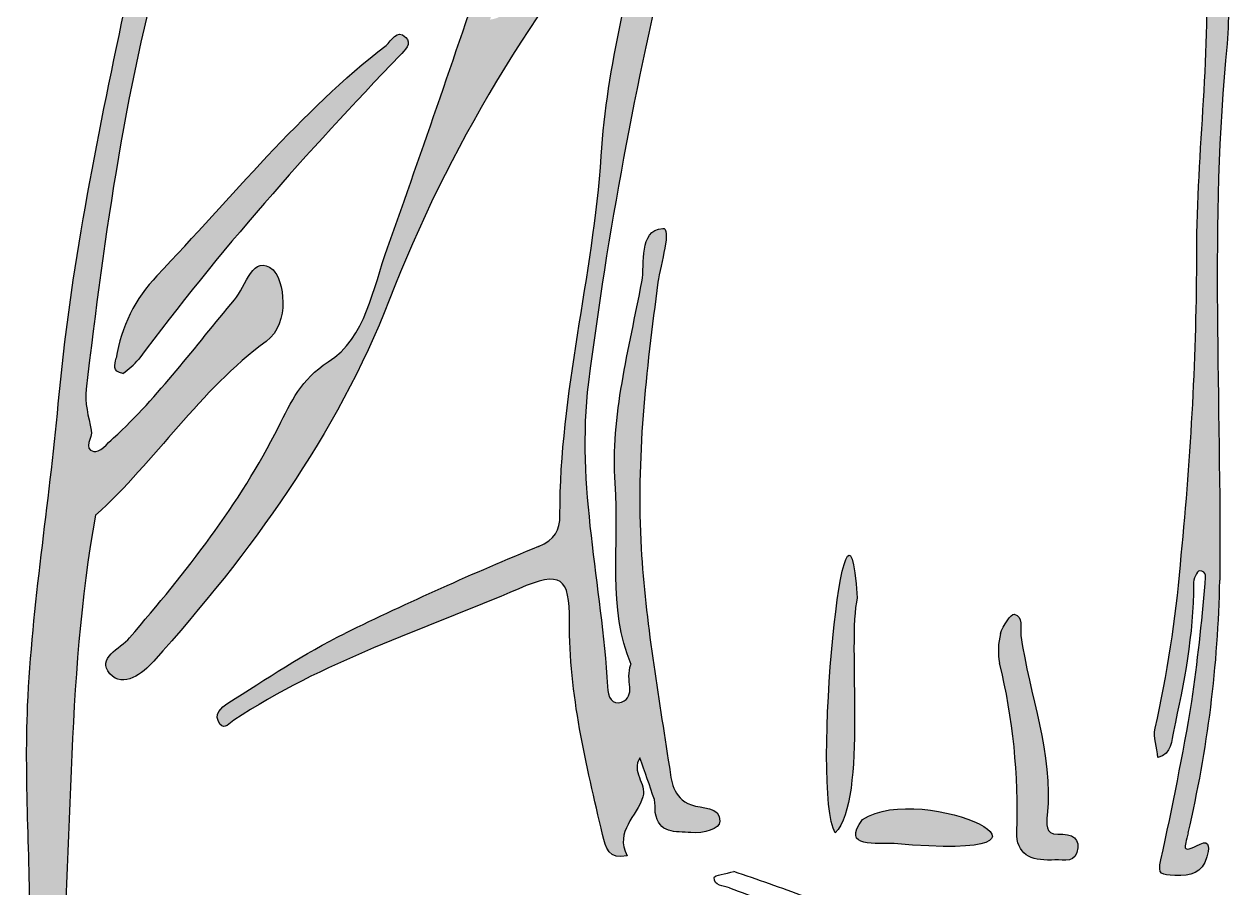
# Model space of a CAD drawing. Extents: x 0 to 482, y -61 to 277.
# Drawn here: x 355.99 to 372.68, y 251.47 to 263.44 of the extents above; entities that cross this region are included whole.
import ezdxf

# ---------------------------------------------------------------- set-up
doc = ezdxf.new("R2010")
doc.units = 0
doc.layers.add('weight - ina 2', color=7, linetype='CONTINUOUS', lineweight=25, true_color=0x000000)

msp = doc.modelspace()

# ---------------------------------------------------------------- hatches: boundary and pattern name
at = {"layer": 'weight - ina 2', "true_color": 0x0000ff}
h = msp.add_hatch(color=5, dxfattribs=at)
edge = h.paths.add_edge_path()
edge.add_spline(control_points=[(363.53789183999993, 255.15989398982333), (363.5426602666666, 255.77263681648998), (363.4210653866666, 255.86562113649), (362.8357410133333, 255.61289452315663)], knot_values=[0, 0, 0, 0, 1, 1, 1, 1], degree=3, periodic=0)
edge.add_spline(control_points=[(362.8357410133333, 255.61289452315663), (361.5041578666666, 255.03949121648992), (360.1129693866666, 254.60437228315664), (358.8922521599999, 253.79135553649)], knot_values=[0, 0, 0, 0, 1, 1, 1, 1], degree=3, periodic=0)
edge.add_spline(control_points=[(358.8922521599999, 253.79135553649), (358.8326468266666, 253.75201601648996), (358.7623125333332, 253.65545537648995), (358.69913088, 253.73771073648996)], knot_values=[0, 0, 0, 0, 1, 1, 1, 1], degree=3, periodic=0)
edge.add_spline(control_points=[(358.69913088, 253.73771073648996), (358.6001860266666, 253.86765036315663), (358.71939669333324, 253.9725557498233), (358.8088046933333, 254.02858476315666)], knot_values=[0, 0, 0, 0, 1, 1, 1, 1], degree=3, periodic=0)
edge.add_spline(control_points=[(358.8088046933333, 254.02858476315666), (359.3416763733333, 254.36118252315663), (359.8650111999999, 254.71643030982332), (360.42649343999994, 254.99419116315661)], knot_values=[0, 0, 0, 0, 1, 1, 1, 1], degree=3, periodic=0)
edge.add_arc((381.1728909946853, 212.38451221355157), 47.39195872387498, 112.40742514907959, 115.96117343911979, ccw=False)
edge.add_spline(control_points=[(363.1075413333332, 256.19821889649), (363.3376179199999, 256.29477953648995), (363.40556799999996, 256.4175665231566), (363.40556799999996, 256.6369141498233)], knot_values=[0, 0, 0, 0, 1, 1, 1, 1], degree=3, periodic=0)
edge.add_spline(control_points=[(363.40556799999996, 256.6369141498233), (363.40199168, 258.31540033649), (363.86810538666657, 259.9414338298233), (363.97658709333325, 261.6044226298233)], knot_values=[0, 0, 0, 0, 1, 1, 1, 1], degree=3, periodic=0)
edge.add_spline(control_points=[(363.97658709333325, 261.6044226298233), (364.0588424533333, 262.87043990982335), (364.38428757333327, 264.07446764315665), (364.6811221333333, 265.2916085498233)], knot_values=[0, 0, 0, 0, 1, 1, 1, 1], degree=3, periodic=0)
edge.add_spline(control_points=[(364.6811221333333, 265.2916085498233), (364.70377215999997, 265.38340076315666), (364.7550327466666, 265.47996140315666), (364.64535893333334, 265.5407588431566)], knot_values=[0, 0, 0, 0, 1, 1, 1, 1], degree=3, periodic=0)
edge.add_arc((365.3590401016841, 264.7998890162731), 1.0287025373960568, 133.9291444585784, 145.44265522042517)
edge.add_arc((379.4300576154794, 252.49063480807536), 19.717417216355322, 139.1654458020754, 158.8339975030708)
edge.add_spline(control_points=[(361.04281258666657, 259.61002817648995), (360.31562751999996, 257.74318913648995), (359.1235208533332, 256.11000300315663), (357.7824008533333, 254.60914070982335)], knot_values=[0, 0, 0, 0, 1, 1, 1, 1], degree=3, periodic=0)
edge.add_spline(control_points=[(357.7824008533333, 254.60914070982335), (357.63219541333325, 254.4410536698233), (357.35920298666656, 254.22766657648995), (357.1744264533333, 254.43390102982332)], knot_values=[0, 0, 0, 0, 1, 1, 1, 1], degree=3, periodic=0)
edge.add_spline(control_points=[(357.1744264533333, 254.43390102982332), (356.9813051733333, 254.65086444315662), (357.3198634666667, 254.78318828315662), (357.44741887999993, 254.93220161648995)], knot_values=[0, 0, 0, 0, 1, 1, 1, 1], degree=3, periodic=0)
edge.add_spline(control_points=[(357.44741887999993, 254.93220161648995), (358.22586453333327, 255.8417790031566), (358.9697390933333, 256.7787748431566), (359.5085713066666, 257.8528629498233)], knot_values=[0, 0, 0, 0, 1, 1, 1, 1], degree=3, periodic=0)
edge.add_spline(control_points=[(359.5085713066666, 257.8528629498233), (359.68619519999993, 258.2069186298233), (359.82209535999993, 258.51209793649), (360.19641685333335, 258.7540955898233)], knot_values=[0, 0, 0, 0, 1, 1, 1, 1], degree=3, periodic=0)
edge.add_spline(control_points=[(360.19641685333335, 258.7540955898233), (360.72452010666666, 259.09503809649), (360.81392810666665, 259.7733467898233), (361.0177783466666, 260.3348290298233)], knot_values=[0, 0, 0, 0, 1, 1, 1, 1], degree=3, periodic=0)
edge.add_arc((142.12892647317324, 338.1546798628708), 232.3106942397915, 340.42856974797974, 341.5161787469222)
edge.add_spline(control_points=[(362.45545898666666, 264.5036260431566), (362.5007590399999, 264.6359498831566), (362.59135914666666, 264.84576065649), (362.6712302933333, 264.81118956315663)], knot_values=[0, 0, 0, 0, 1, 1, 1, 1], degree=3, periodic=0)
edge.add_spline(control_points=[(362.6712302933333, 264.81118956315663), (362.8130909866666, 264.75039212315664), (362.72606719999993, 264.5787287631566), (362.67361450666664, 264.44521281648997)], knot_values=[0, 0, 0, 0, 1, 1, 1, 1], degree=3, periodic=0)
edge.add_arc((365.8209662037714, 263.6596619209189), 3.243903962018761, 165.98581007751665, 172.22853072032842)
edge.add_arc((341.83158775985703, 269.5744568248205), 21.48487791692377, 343.5663903902993, 345.23330089922814, ccw=False)
edge.add_spline(control_points=[(362.43876949333327, 263.49629590982335), (362.6986487466666, 263.53682753648997), (362.82381994666656, 263.75855937649), (362.9573358933333, 263.93379905649)], knot_values=[0, 0, 0, 0, 1, 1, 1, 1], degree=3, periodic=0)
edge.add_spline(control_points=[(362.9573358933333, 263.93379905649), (363.5676945066666, 264.7265499898233), (364.22692949333333, 265.48234561648997), (364.7764906666667, 266.32397292315665)], knot_values=[0, 0, 0, 0, 1, 1, 1, 1], degree=3, periodic=0)
edge.add_spline(control_points=[(364.7764906666667, 266.32397292315665), (365.0637883733333, 266.76386028315665), (365.0995515733332, 267.2871951098233), (365.3558545066666, 267.7270824698233)], knot_values=[0, 0, 0, 0, 1, 1, 1, 1], degree=3, periodic=0)
edge.add_spline(control_points=[(365.3558545066666, 267.7270824698233), (365.40115455999995, 267.8045694031566), (365.50605994666665, 267.93212481649), (365.52990207999994, 267.92139585648994)], knot_values=[0, 0, 0, 0, 1, 1, 1, 1], degree=3, periodic=0)
edge.add_spline(control_points=[(365.52990207999994, 267.92139585648994), (365.63480746666664, 267.87132737649), (365.57639423999996, 267.7545009231566), (365.5918916266666, 267.66270870982333)], knot_values=[0, 0, 0, 0, 1, 1, 1, 1], degree=3, periodic=0)
edge.add_spline(control_points=[(365.5918916266666, 267.66270870982333), (365.77905237333334, 266.5743153231566), (365.18657535999995, 265.64328001648994), (364.9469619199999, 264.6502551631566)], knot_values=[0, 0, 0, 0, 1, 1, 1, 1], degree=3, periodic=0)
edge.add_arc((419.28313935451115, 251.36794896021826), 55.93603343340765, 166.26360284349278, 172.70276833499204)
edge.add_spline(control_points=[(363.80015530666657, 258.47275841648997), (363.62014719999996, 257.0303093498233), (363.98850816, 255.66177089648997), (364.0624187733333, 254.25746924315666)], knot_values=[0, 0, 0, 0, 1, 1, 1, 1], degree=3, periodic=0)
edge.add_spline(control_points=[(364.0624187733333, 254.25746924315666), (364.07076351999996, 254.11084012315663), (364.1291767466666, 253.9940136698233), (364.25673215999996, 254.04169793648998)], knot_values=[0, 0, 0, 0, 1, 1, 1, 1], degree=3, periodic=0)
edge.add_spline(control_points=[(364.25673215999996, 254.04169793648998), (364.4748876799999, 254.12395329648996), (364.30084010666656, 254.34210881649), (364.3890559999999, 254.56503276315667)], knot_values=[0, 0, 0, 0, 1, 1, 1, 1], degree=3, periodic=0)
edge.add_line((364.3890559999999, 254.56503276315667), (364.39024810666655, 254.5650327631566))
edge.add_spline(control_points=[(364.39024810666655, 254.5650327631566), (364.0612266666666, 255.33155734982333), (364.23289002666667, 256.21729260315664), (364.17090048, 257.0756094031566)], knot_values=[0, 0, 0, 0, 1, 1, 1, 1], degree=3, periodic=0)
edge.add_spline(control_points=[(364.17090048, 257.0756094031566), (364.10414250666656, 257.9923394298233), (364.36640597333326, 258.9400642298233), (364.53926143999996, 259.86394689648995)], knot_values=[0, 0, 0, 0, 1, 1, 1, 1], degree=3, periodic=0)
edge.add_spline(control_points=[(364.53926143999996, 259.86394689648995), (364.5881378133332, 260.12501825648997), (364.48800085333323, 260.5696740431566), (364.8289433599999, 260.60543724315664)], knot_values=[0, 0, 0, 0, 1, 1, 1, 1], degree=3, periodic=0)
edge.add_spline(control_points=[(364.8289433599999, 260.60543724315664), (364.9588829866666, 260.61855041649), (364.7979485866666, 260.1119050831566), (364.76337749333334, 259.8579863631566)], knot_values=[0, 0, 0, 0, 1, 1, 1, 1], degree=3, periodic=0)
edge.add_spline(control_points=[(364.76337749333334, 259.8579863631566), (364.59648255999997, 258.6325007098233), (364.4593902933333, 257.4022466298233), (364.53091669333327, 256.1708004431566)], knot_values=[0, 0, 0, 0, 1, 1, 1, 1], degree=3, periodic=0)
edge.add_spline(control_points=[(364.53091669333327, 256.1708004431566), (364.59052202666663, 255.1563176698233), (364.76695381333326, 254.14779542982328), (364.9207355733332, 253.14165740315667)], knot_values=[0, 0, 0, 0, 1, 1, 1, 1], degree=3, periodic=0)
edge.add_spline(control_points=[(364.9207355733332, 253.14165740315667), (364.9493461333333, 252.95807297648997), (364.9564987733333, 252.7172674298233), (365.22591487999995, 252.61832257648996)], knot_values=[0, 0, 0, 0, 1, 1, 1, 1], degree=3, periodic=0)
edge.add_spline(control_points=[(365.22591487999995, 252.61832257648996), (365.36419925333325, 252.5670619898233), (365.63003903999993, 252.59686465648997), (365.62050218666656, 252.3906302031566)], knot_values=[0, 0, 0, 0, 1, 1, 1, 1], degree=3, periodic=0)
edge.add_spline(control_points=[(365.62050218666656, 252.3906302031566), (365.61573375999996, 252.28453270982328), (365.40115455999995, 252.2165826298233), (365.2199543466666, 252.23327212315664)], knot_values=[0, 0, 0, 0, 1, 1, 1, 1], degree=3, periodic=0)
edge.add_spline(control_points=[(365.2199543466666, 252.23327212315664), (365.00060672, 252.25353793648998), (364.7741064533333, 252.21062209649), (364.72642218666664, 252.51341718982331)], knot_values=[0, 0, 0, 0, 1, 1, 1, 1], degree=3, periodic=0)
edge.add_arc((363.4933706906245, 252.51168253244214), 1.2330527161999303, 0.0806036743763974, 8.363856737908334)
edge.add_arc((345.0334948180097, 246.19788823738133), 20.723323108060168, 18.259776486748404, 19.95155071432938)
edge.add_spline(control_points=[(364.51303509333326, 253.26921281648998), (364.38547967999995, 253.07966785648998), (364.60840362666664, 252.91873345649), (364.55356671999994, 252.73038060315662)], knot_values=[0, 0, 0, 0, 1, 1, 1, 1], degree=3, periodic=0)
edge.add_spline(control_points=[(364.55356671999994, 252.73038060315662), (364.4748876799999, 252.45977238982329), (364.1589794133332, 252.2523458298233), (364.33541119999995, 251.91378753648996)], knot_values=[0, 0, 0, 0, 1, 1, 1, 1], degree=3, periodic=0)
edge.add_spline(control_points=[(364.33541119999995, 251.91378753648996), (364.0862609066666, 251.85418220315663), (364.0397687466666, 252.02226924315661), (363.9968529066666, 252.20585366982328)], knot_values=[0, 0, 0, 0, 1, 1, 1, 1], degree=3, periodic=0)
edge.add_spline(control_points=[(363.9968529066666, 252.20585366982328), (363.76916053333326, 253.17980481648996), (363.5283549866666, 254.15614017648997), (363.53789183999993, 255.15989398982333)], knot_values=[0, 0, 0, 0, 1, 1, 1, 1], degree=3, periodic=0)
h = msp.add_hatch(color=5, dxfattribs=at)
edge = h.paths.add_edge_path()
edge.add_spline(control_points=[(367.36455423999996, 249.2899607631566), (367.20719615999997, 249.32333974982328), (367.06652757333325, 249.55341633648996), (366.8912878933333, 249.36983190982326)], knot_values=[0, 0, 0, 0, 1, 1, 1, 1], degree=3, periodic=0)
edge.add_spline(control_points=[(366.8912878933333, 249.36983190982326), (366.7088955733333, 249.17909484315663), (366.91751424, 248.98597356315662), (366.9866564266667, 248.85484182982327)], knot_values=[0, 0, 0, 0, 1, 1, 1, 1], degree=3, periodic=0)
edge.add_spline(control_points=[(366.9866564266667, 248.85484182982327), (367.20719615999997, 248.44118081648995), (367.50283861333327, 248.0680514298233), (367.7603336533333, 247.67346412315663)], knot_values=[0, 0, 0, 0, 1, 1, 1, 1], degree=3, periodic=0)
edge.add_spline(control_points=[(367.7603336533333, 247.67346412315663), (367.84378111999996, 247.54590870982332), (368.25267370666666, 246.5731496698233), (368.01902079999996, 246.40744684315663)], knot_values=[0, 0, 0, 0, 1, 1, 1, 1], degree=3, periodic=0)
edge.add_spline(control_points=[(368.01902079999996, 246.40744684315663), (367.88312063999996, 246.31088620315663), (367.4801885866666, 247.26933996315665), (367.38005162666667, 247.42431382982332)], knot_values=[0, 0, 0, 0, 1, 1, 1, 1], degree=3, periodic=0)
edge.add_spline(control_points=[(367.38005162666667, 247.42431382982332), (367.1309013333333, 247.80936428315664), (366.72081663999995, 247.97625921648995), (366.39894784, 248.2540200698233)], knot_values=[0, 0, 0, 0, 1, 1, 1, 1], degree=3, periodic=0)
edge.add_spline(control_points=[(366.39894784, 248.2540200698233), (365.79097343999996, 248.77735489648992), (365.0506752, 249.05034732315661), (364.37832704, 249.4473188431566)], knot_values=[0, 0, 0, 0, 1, 1, 1, 1], degree=3, periodic=0)
edge.add_spline(control_points=[(364.37832704, 249.4473188431566), (364.1887820799999, 249.5593768698233), (364.01235029333327, 249.57845057648996), (364.2841506133333, 249.7799166031566)], knot_values=[0, 0, 0, 0, 1, 1, 1, 1], degree=3, periodic=0)
edge.add_spline(control_points=[(364.2841506133333, 249.7799166031566), (363.9, 250.29999999999998), (363.02409386666665, 250.35451201648996), (362.72606719999993, 250.33782252315663)], knot_values=[0, 0, 0, 0, 1, 1, 1, 1], degree=3, periodic=0)
edge.add_spline(control_points=[(362.72606719999993, 250.33782252315663), (362.4566510933332, 250.32351724315663), (362.53652223999995, 250.46895425648998), (361.6126395733333, 250.12562753649)], knot_values=[0, 0, 0, 0, 1, 1, 1, 1], degree=3, periodic=0)
edge.add_spline(control_points=[(361.6126395733333, 250.12562753649), (361.4826999466666, 250.07675116315664), (361.40640512, 249.93012204315664), (361.30507605333327, 249.82998508315666)], knot_values=[0, 0, 0, 0, 1, 1, 1, 1], degree=3, periodic=0)
edge.add_arc((367.2392082761202, 288.55370839817203), 39.17576639474185, 261.28761049749517, 261.87099843847307)
edge.add_spline(control_points=[(361.69966336, 249.77157185648994), (362.32194304, 249.68693228315664), (362.9644885333332, 249.69766124315666), (363.56650239999993, 249.51884524315665)], knot_values=[0, 0, 0, 0, 1, 1, 1, 1], degree=3, periodic=0)
edge.add_spline(control_points=[(363.56650239999993, 249.51884524315665), (364.86589866666657, 249.13260268315662), (365.26406229333327, 246.24889665649), (364.3091848533333, 246.95700801648997)], knot_values=[0, 0, 0, 0, 1, 1, 1, 1], degree=3, periodic=0)
edge.add_spline(control_points=[(364.3091848533333, 246.95700801648997), (364.68946687999994, 247.95837761648997), (364.2197768533333, 248.28620694982328), (363.59630506666656, 248.82027073649)], knot_values=[0, 0, 0, 0, 1, 1, 1, 1], degree=3, periodic=0)
edge.add_spline(control_points=[(363.59630506666656, 248.82027073649), (361.6722449066666, 249.6702427898233), (361.23593386666664, 247.58047980315663), (362.6223539199999, 246.48851009649)], knot_values=[0, 0, 0, 0, 1, 1, 1, 1], degree=3, periodic=0)
edge.add_spline(control_points=[(362.6223539199999, 246.48851009649), (362.65454079999995, 246.29658092315663), (362.6497723733333, 246.12134124315662), (362.46857216, 245.95563841648996)], knot_values=[0, 0, 0, 0, 1, 1, 1, 1], degree=3, periodic=0)
edge.add_spline(control_points=[(362.46857216, 245.95563841648996), (362.2086929066666, 245.7184091898233), (362.01795583999996, 245.5920458831566), (361.62336853333323, 245.73629078982333)], knot_values=[0, 0, 0, 0, 1, 1, 1, 1], degree=3, periodic=0)
edge.add_spline(control_points=[(361.62336853333323, 245.73629078982333), (360.99155199999996, 246.0438543098233), (360.73763327999995, 246.71858668315664), (361.0559257599999, 247.32536897648998)], knot_values=[0, 0, 0, 0, 1, 1, 1, 1], degree=3, periodic=0)
edge.add_spline(control_points=[(361.0559257599999, 247.32536897648998), (361.2526233599999, 247.6996904698233), (361.02373887999994, 247.43861910982332), (360.9140650666666, 247.4636533498233)], knot_values=[0, 0, 0, 0, 1, 1, 1, 1], degree=3, periodic=0)
edge.add_spline(control_points=[(360.9140650666666, 247.4636533498233), (360.70067797333337, 247.51133761648995), (360.50398037333326, 247.63531670982331), (360.3025143466666, 247.7306852431566)], knot_values=[0, 0, 0, 0, 1, 1, 1, 1], degree=3, periodic=0)
edge.add_spline(control_points=[(360.3025143466666, 247.7306852431566), (360.18211157333326, 247.7879063631566), (360.09389567999995, 247.98579606982327), (359.85189802666656, 247.83559062982332)], knot_values=[0, 0, 0, 0, 1, 1, 1, 1], degree=3, periodic=0)
edge.add_arc((360.2554952729321, 247.23444081698463), 0.7240661811388238, 123.87644320094003, 159.9460110371095)
edge.add_spline(control_points=[(359.5753292799999, 247.48272705648998), (359.3965132799999, 246.87117633648995), (359.4906897066666, 246.4837416698233), (359.83997695999994, 245.94490945648994)], knot_values=[0, 0, 0, 0, 1, 1, 1, 1], degree=3, periodic=0)
edge.add_spline(control_points=[(359.83997695999994, 245.94490945648994), (360.42291712, 245.04486892315666), (361.79264767999996, 244.3987471098233), (361.2633523199999, 244.32483649648998)], knot_values=[0, 0, 0, 0, 1, 1, 1, 1], degree=3, periodic=0)
edge.add_spline(control_points=[(361.2633523199999, 244.32483649648998), (361.1405653333333, 244.30814700315662), (360.7435938133333, 244.27953644315662), (360.2321800533333, 244.6669711098233)], knot_values=[0, 0, 0, 0, 1, 1, 1, 1], degree=3, periodic=0)
edge.add_spline(control_points=[(360.2321800533333, 244.6669711098233), (359.3440605866666, 245.5026378831566), (358.65502293333327, 246.47062849648995), (358.2961988266666, 247.70088257648996)], knot_values=[0, 0, 0, 0, 1, 1, 1, 1], degree=3, periodic=0)
edge.add_spline(control_points=[(358.2961988266666, 247.70088257648996), (358.2330171733333, 248.01679084315666), (358.27712511999994, 248.25402006982333), (358.64310186666665, 248.21944897648996)], knot_values=[0, 0, 0, 0, 1, 1, 1, 1], degree=3, periodic=0)
edge.add_arc((358.7000719466859, 249.2032492767832), 0.9854484364361437, 266.68580721940606, 337.95547753387945)
edge.add_spline(control_points=[(359.6134766933333, 248.83338390982328), (359.7565294933333, 249.23512385648996), (359.5693687466666, 249.25777388315663), (359.44658175999996, 249.19697644315664)], knot_values=[0, 0, 0, 0, 1, 1, 1, 1], degree=3, periodic=0)
edge.add_spline(control_points=[(359.44658175999996, 249.19697644315664), (358.83741525333335, 248.90014188315666), (358.12572757333334, 248.75589697648994), (357.7609429333333, 248.08831724315664)], knot_values=[0, 0, 0, 0, 1, 1, 1, 1], degree=3, periodic=0)
edge.add_spline(control_points=[(357.7609429333333, 248.08831724315664), (357.73233237333335, 248.03705665648994), (357.7132586666666, 247.94407233648997), (357.67749546666664, 247.93811180315663)], knot_values=[0, 0, 0, 0, 1, 1, 1, 1], degree=3, periodic=0)
edge.add_spline(control_points=[(357.67749546666664, 247.93811180315663), (357.0421026133333, 247.83320641649), (357.1243579733333, 247.4767665231566), (357.34012928, 247.04760812315664)], knot_values=[0, 0, 0, 0, 1, 1, 1, 1], degree=3, periodic=0)
edge.add_spline(control_points=[(357.34012928, 247.04760812315664), (357.3651635199999, 246.99753964315664), (357.2674107733333, 246.81872364315663), (357.2066133333333, 246.80799468315664)], knot_values=[0, 0, 0, 0, 1, 1, 1, 1], degree=3, periodic=0)
edge.add_spline(control_points=[(357.2066133333333, 246.80799468315664), (357.0242210133333, 246.77342358982332), (356.9503104, 246.9450869498233), (356.8632866133333, 247.06906604315665)], knot_values=[0, 0, 0, 0, 1, 1, 1, 1], degree=3, periodic=0)
edge.add_spline(control_points=[(356.8632866133333, 247.06906604315665), (356.7905681066666, 247.17277932315662), (356.77864703999995, 247.39212694982328), (356.62128895999996, 247.3349058298233)], knot_values=[0, 0, 0, 0, 1, 1, 1, 1], degree=3, periodic=0)
edge.add_spline(control_points=[(356.62128895999996, 247.3349058298233), (356.4973098666666, 247.28960577648996), (356.56406783999995, 247.08933185648993), (356.58194943999996, 246.95700801648997)], knot_values=[0, 0, 0, 0, 1, 1, 1, 1], degree=3, periodic=0)
edge.add_arc((-433.0038768551653, 141.5247920448598), 796.5938295335378, 7.2208552070704854, 7.605630345109034, ccw=False)
edge.add_arc((-55.828417057254, 191.33227702757642), 416.15404668030124, 6.247752895058682, 6.944994556620486, ccw=False)
edge.add_arc((353.74360488274385, 236.44075337528588), 4.114292017939684, 354.25581927881603, 2.5171028554223085, ccw=False)
edge.add_line((357.83723775999994, 236.0289662031566), (357.47960575999997, 236.0289662031566))
edge.add_spline(control_points=[(357.47960575999997, 236.0289662031566), (357.54755584, 236.6917775098233), (357.2566818133333, 237.34147564315663), (357.2721792, 237.95302636315665)], knot_values=[0, 0, 0, 0, 1, 1, 1, 1], degree=3, periodic=0)
edge.add_spline(control_points=[(357.2721792, 237.95302636315665), (357.2912529066666, 238.72670358982327), (357.1601211733333, 239.45865708315665), (357.0921710933333, 240.20849217648995)], knot_values=[0, 0, 0, 0, 1, 1, 1, 1], degree=3, periodic=0)
edge.add_spline(control_points=[(357.0921710933333, 240.20849217648995), (356.9526946133333, 241.75227030982327), (356.67135744, 243.27459052315663), (356.4496256, 244.80644758982328)], knot_values=[0, 0, 0, 0, 1, 1, 1, 1], degree=3, periodic=0)
edge.add_arc((386.5740493738997, 249.57242513388957), 30.499105719021298, 183.90185897287168, 188.99023563760426, ccw=False)
edge.add_arc((398.82443566750953, 250.2079800935725), 42.76480999540169, 179.37242978102176, 183.6345323246809, ccw=False)
edge.add_spline(control_points=[(356.0621909333333, 250.67638081648997), (356.0836488533333, 251.77192684315662), (355.98708821333327, 252.89131500315662), (356.03596458666664, 253.99162945648996)], knot_values=[0, 0, 0, 0, 1, 1, 1, 1], degree=3, periodic=0)
edge.add_spline(control_points=[(356.03596458666664, 253.99162945648996), (356.0979541333333, 255.38877846982328), (356.3339912533333, 256.77758273649), (356.46035456, 258.17353964315663)], knot_values=[0, 0, 0, 0, 1, 1, 1, 1], degree=3, periodic=0)
edge.add_spline(control_points=[(356.46035456, 258.17353964315663), (356.6260573866666, 260.0129602298233), (356.9896499199999, 261.8142334031566), (357.3723161599999, 263.6166986831566)], knot_values=[0, 0, 0, 0, 1, 1, 1, 1], degree=3, periodic=0)
edge.add_spline(control_points=[(357.3723161599999, 263.6166986831566), (357.48079786666665, 264.13049665649), (357.3723161599999, 264.68124993649), (357.82531669333326, 265.08418198982326)], knot_values=[0, 0, 0, 0, 1, 1, 1, 1], degree=3, periodic=0)
edge.add_spline(control_points=[(357.82531669333326, 265.08418198982326), (358.3713015466666, 267.2991161764899), (358.7790020266666, 266.48013889648996), (358.00651690666666, 264.7575447631566)], knot_values=[0, 0, 0, 0, 1, 1, 1, 1], degree=3, periodic=0)
edge.add_spline(control_points=[(358.00651690666666, 264.7575447631566), (357.39735039999994, 262.67135809648994), (357.10051583999996, 260.52795030982327), (356.8454050133333, 258.3773898831566)], knot_values=[0, 0, 0, 0, 1, 1, 1, 1], degree=3, periodic=0)
edge.add_spline(control_points=[(356.8454050133333, 258.3773898831566), (356.8239470933333, 258.1926133498233), (356.87639978666664, 257.9959157498233), (356.91693141333326, 257.8087550031566)], knot_values=[0, 0, 0, 0, 1, 1, 1, 1], degree=3, periodic=0)
edge.add_spline(control_points=[(356.91693141333326, 257.8087550031566), (356.9395814399999, 257.70384961648995), (356.79414442666666, 257.55364417648997), (356.9526946133333, 257.5119204431566)], knot_values=[0, 0, 0, 0, 1, 1, 1, 1], degree=3, periodic=0)
edge.add_spline(control_points=[(356.9526946133333, 257.5119204431566), (357.0230289066667, 257.4940388431566), (357.1422395733333, 257.62517057648995), (357.22568703999997, 257.7014654031566)], knot_values=[0, 0, 0, 0, 1, 1, 1, 1], degree=3, periodic=0)
edge.add_spline(control_points=[(357.22568703999997, 257.7014654031566), (357.85273514666665, 258.2784450298233), (358.35222783999995, 258.9674826831567), (358.90059690666664, 259.6147966031566)], knot_values=[0, 0, 0, 0, 1, 1, 1, 1], degree=3, periodic=0)
edge.add_spline(control_points=[(358.90059690666664, 259.6147966031566), (359.05676287999995, 259.79957313649), (359.15570773333326, 260.2692631631566), (359.4334685866666, 260.0296497231566)], knot_values=[0, 0, 0, 0, 1, 1, 1, 1], degree=3, periodic=0)
edge.add_spline(control_points=[(359.4334685866666, 260.0296497231566), (359.5789056, 259.90328641648995), (359.68261887999995, 259.29292780315666), (359.33929215999996, 259.0402011898233)], knot_values=[0, 0, 0, 0, 1, 1, 1, 1], degree=3, periodic=0)
edge.add_spline(control_points=[(359.33929215999996, 259.0402011898233), (358.4166016, 258.3630846031566), (357.80981930666667, 257.3879413498233), (356.9777288533333, 256.6297615098233)], knot_values=[0, 0, 0, 0, 1, 1, 1, 1], degree=3, periodic=0)
edge.add_spline(control_points=[(356.9777288533333, 256.6297615098233), (356.54976256, 254.33614828315666), (356.67493376, 251.8577585231566), (356.4412808533333, 249.5379189498233)], knot_values=[0, 0, 0, 0, 1, 1, 1, 1], degree=3, periodic=0)
edge.add_spline(control_points=[(356.4412808533333, 249.5379189498233), (356.59267839999995, 248.98597356315662), (356.50327039999996, 248.44118081648995), (356.49492565333327, 247.89877228315663)], knot_values=[0, 0, 0, 0, 1, 1, 1, 1], degree=3, periodic=0)
edge.add_spline(control_points=[(356.49492565333327, 247.89877228315663), (356.49254144, 247.75095105648998), (356.51757567999994, 247.7521431631566), (356.7214259199999, 247.88446700315666)], knot_values=[0, 0, 0, 0, 1, 1, 1, 1], degree=3, periodic=0)
edge.add_spline(control_points=[(356.7214259199999, 247.88446700315666), (357.17800277333333, 248.18010945648996), (357.1136290133333, 248.6796021498233), (357.1625053866666, 249.11352897648996)], knot_values=[0, 0, 0, 0, 1, 1, 1, 1], degree=3, periodic=0)
edge.add_spline(control_points=[(357.1625053866666, 249.11352897648996), (358.18056448, 250.75148353648996), (360.35258282666666, 251.25812886982328), (362.21107712, 251.2044840698233)], knot_values=[0, 0, 0, 0, 1, 1, 1, 1], degree=3, periodic=0)
edge.add_arc((362.7767020504341, 241.53269048001496), 9.688318884398164, 88.23351877536885, 93.34695422948937, ccw=False)
edge.add_arc((362.2274003673042, 240.60621357060032), 10.644021382771152, 67.77461982448943, 85.43069994675966, ccw=False)
edge.add_spline(control_points=[(366.2535108266666, 250.45941740315664), (366.95327743999997, 250.1411249231566), (367.3037568, 249.82044822982328), (367.96179968, 249.4842741498233)], knot_values=[0, 0, 0, 0, 1, 1, 1, 1], degree=3, periodic=0)
edge.add_spline(control_points=[(367.96179968, 249.4842741498233), (368.06551296, 249.4187082831566), (368.28128426666666, 249.38771350982327), (368.18710784, 249.20412908315663)], knot_values=[0, 0, 0, 0, 1, 1, 1, 1], degree=3, periodic=0)
edge.add_spline(control_points=[(368.18710784, 249.20412908315663), (368.1143893333333, 249.06107628315664), (367.95226282666664, 249.1230658298233), (367.81636266666663, 249.1731343098233)], knot_values=[0, 0, 0, 0, 1, 1, 1, 1], degree=3, periodic=0)
edge.add_arc((366.8156262296356, 246.23500250810795), 3.103883358093988, 71.19100437354807, 79.81354831025533)
h = msp.add_hatch(color=5, dxfattribs=at)
edge = h.paths.add_edge_path()
edge.add_arc((372.28652759397346, 264.35515094787183), 0.3507148457073526, 359.91206879025543, 67.37078991917332, ccw=False)
edge.add_spline(control_points=[(372.6372420266666, 264.3546127098233), (372.64797098666656, 263.95764118982333), (372.68134997333334, 263.55709334982333), (372.6420104533333, 263.1636981498233)], knot_values=[0, 0, 0, 0, 1, 1, 1, 1], degree=3, periodic=0)
edge.add_spline(control_points=[(372.6420104533333, 263.1636981498233), (372.39643648, 260.6888847098233), (372.56333141333334, 258.2093028431566), (372.5418734933333, 255.73210518982333)], knot_values=[0, 0, 0, 0, 1, 1, 1, 1], degree=3, periodic=0)
edge.add_arc((355.8131850733097, 256.045834708993), 16.73163000025489, 346.82436536414195, 358.9256019380539, ccw=False)
edge.add_spline(control_points=[(372.10437034666666, 252.23208001649), (372.05668607999996, 252.01750081648996), (371.9887359999999, 251.93524545648995), (372.2700731733333, 252.07591404315664)], knot_values=[0, 0, 0, 0, 1, 1, 1, 1], degree=3, periodic=0)
edge.add_spline(control_points=[(372.2700731733333, 252.07591404315664), (372.41670229333323, 252.1486325498233), (372.38928383999996, 251.98650604315662), (372.36186538666664, 251.89709804315663)], knot_values=[0, 0, 0, 0, 1, 1, 1, 1], degree=3, periodic=0)
edge.add_spline(control_points=[(372.36186538666664, 251.89709804315663), (372.2939153066666, 251.67417409648996), (372.1484782933333, 251.62410561648997), (371.9172096, 251.64198721648995)], knot_values=[0, 0, 0, 0, 1, 1, 1, 1], degree=3, periodic=0)
edge.add_spline(control_points=[(371.9172096, 251.64198721648995), (371.7383936, 251.65510038982328), (371.67759615999995, 251.63960300315665), (371.72528042666664, 251.85775852315663)], knot_values=[0, 0, 0, 0, 1, 1, 1, 1], degree=3, periodic=0)
edge.add_arc((331.3491627633777, 260.8998771506194), 41.37621039719393, 347.37704365434564, 350.47080944936044)
edge.add_arc((345.5898964937418, 257.8582822638829), 26.83612487044223, 351.841776726575, 355.35876938505754)
edge.add_spline(control_points=[(372.3380232533333, 255.68680513648997), (372.3451758933333, 255.7523710031566), (372.3702101333333, 255.86323692315662), (372.25695999999994, 255.86204481648997)], knot_values=[0, 0, 0, 0, 1, 1, 1, 1], degree=3, periodic=0)
edge.add_spline(control_points=[(372.25695999999994, 255.86204481648997), (372.22834943999993, 255.86204481648997), (372.17470463999996, 255.74164204315665), (372.1758967466666, 255.67607617648994)], knot_values=[0, 0, 0, 0, 1, 1, 1, 1], degree=3, periodic=0)
edge.add_spline(control_points=[(372.1758967466666, 255.67607617648994), (372.18185728, 254.98227009648997), (372.0435729066666, 254.30753772315663), (371.9005201066666, 253.63638166982332)], knot_values=[0, 0, 0, 0, 1, 1, 1, 1], degree=3, periodic=0)
edge.add_spline(control_points=[(371.9005201066666, 253.63638166982332), (371.8754858666666, 253.51955521648995), (371.8802542933333, 253.32047340315665), (371.68594090666664, 253.27636545648997)], knot_values=[0, 0, 0, 0, 1, 1, 1, 1], degree=3, periodic=0)
edge.add_spline(control_points=[(371.68594090666664, 253.27636545648997), (371.67044351999994, 253.4110735098233), (371.61679871999996, 253.55531841648997), (371.6466013866666, 253.6792975098233)], knot_values=[0, 0, 0, 0, 1, 1, 1, 1], degree=3, periodic=0)
edge.add_arc((355.5626577071671, 257.31832129349505), 16.490474170970337, 347.2513592626091, 355.22460978543705)
edge.add_arc((327.78118363757875, 260.449015124599), 44.44346809638645, 354.18415125897087, 359.60228440818514)
edge.add_line((372.22358101333333, 260.1405156431566), (372.2247731199999, 260.1405156431566))
edge.add_spline(control_points=[(372.2247731199999, 260.1405156431566), (372.2080836266666, 261.5460094031567), (372.4226628266666, 262.94554262982336), (372.3487522133333, 264.3534206031566)], knot_values=[0, 0, 0, 0, 1, 1, 1, 1], degree=3, periodic=0)
edge.add_arc((373.5402617054991, 264.2580326702307), 1.1953216001014586, 159.38621783677897, 175.42286914041316, ccw=False)
h = msp.add_hatch(color=5, dxfattribs=at)
edge = h.paths.add_edge_path()
edge.add_arc((359.3928377292434, 258.4617544991024), 2.1604633691572177, 136.4685777839327, 170.78472808078163, ccw=False)
edge.add_spline(control_points=[(357.8265087999999, 259.9497785764899), (358.86125738666664, 261.03459564315665), (359.80659797333334, 262.2123970298233), (360.9975125333333, 263.1410481231566)], knot_values=[0, 0, 0, 0, 1, 1, 1, 1], degree=3, periodic=0)
edge.add_spline(control_points=[(360.9975125333333, 263.1410481231566), (361.07619157333335, 263.2030376698233), (361.1441416533333, 263.3747010298233), (361.2728891733333, 263.25191404315666)], knot_values=[0, 0, 0, 0, 1, 1, 1, 1], degree=3, periodic=0)
edge.add_spline(control_points=[(361.2728891733333, 263.25191404315666), (361.35991296, 263.16846657648995), (361.25619967999995, 263.0730980431567), (361.1894417066666, 263.0027637498233)], knot_values=[0, 0, 0, 0, 1, 1, 1, 1], degree=3, periodic=0)
edge.add_spline(control_points=[(361.1894417066666, 263.0027637498233), (359.9079270399999, 261.6640279631566), (358.6776729599999, 260.28237633648996), (357.5737821866667, 258.79105089648993)], knot_values=[0, 0, 0, 0, 1, 1, 1, 1], degree=3, periodic=0)
edge.add_arc((356.5541499173721, 259.7093437303165), 1.3721922945577556, 305.73836610408176, 317.9934273949734, ccw=False)
edge.add_spline(control_points=[(357.3556266666666, 258.59554540315656), (357.19946069333326, 258.6253480698233), (357.24476074666666, 258.70998764315664), (357.26025813333325, 258.8077403898233)], knot_values=[0, 0, 0, 0, 1, 1, 1, 1], degree=3, periodic=0)
h = msp.add_hatch(color=5, dxfattribs=at)
edge = h.paths.add_edge_path()
edge.add_spline(control_points=[(367.5219123199999, 255.4889154298233), (367.3764753066666, 254.86425153648997), (367.67092565333326, 252.70415425648997), (367.21792511999996, 252.22969580315663)], knot_values=[0, 0, 0, 0, 1, 1, 1, 1], degree=3, periodic=0)
edge.add_spline(control_points=[(367.21792511999996, 252.22969580315663), (366.87102207999993, 252.8102517498233), (367.37170687999986, 257.7563023098233), (367.5219123199999, 255.4889154298233)], knot_values=[0, 0, 0, 0, 1, 1, 1, 1], degree=3, periodic=0)
h = msp.add_hatch(color=5, dxfattribs=at)
edge = h.paths.add_edge_path()
edge.add_spline(control_points=[(369.7881070933333, 254.96677270982332), (369.90254933333335, 254.13468225648995), (370.2399155199999, 253.33597078982328), (370.1516996266665, 252.47407766982332)], knot_values=[0, 0, 0, 0, 1, 1, 1, 1], degree=3, periodic=0)
edge.add_spline(control_points=[(370.1516996266665, 252.47407766982332), (370.1409706666666, 252.36917228315662), (370.12070485333334, 252.20466156315663), (370.29832874666664, 252.2130063098233)], knot_values=[0, 0, 0, 0, 1, 1, 1, 1], degree=3, periodic=0)
edge.add_spline(control_points=[(370.29832874666664, 252.2130063098233), (370.4997947733333, 252.2237352698233), (370.6237738666666, 252.1510167631566), (370.5641685333333, 251.95670337649)], knot_values=[0, 0, 0, 0, 1, 1, 1, 1], degree=3, periodic=0)
edge.add_spline(control_points=[(370.5641685333333, 251.95670337649), (370.5141000533333, 251.7933847631566), (370.3245550933333, 251.87802433648997), (370.21011285333327, 251.85418220315663)], knot_values=[0, 0, 0, 0, 1, 1, 1, 1], degree=3, periodic=0)
edge.add_spline(control_points=[(370.21011285333327, 251.85418220315663), (369.92400725333323, 251.84583745648996), (369.72134911999996, 251.9269007098233), (369.7320780799999, 252.2475774031566)], knot_values=[0, 0, 0, 0, 1, 1, 1, 1], degree=3, periodic=0)
edge.add_arc((361.0932349423699, 252.54441157946954), 8.643941305029992, 358.03206785750797, 13.632436832354097)
edge.add_arc((370.34824067083787, 254.76032210369993), 0.8730473004800106, 164.54322739344846, 191.8043660307338, ccw=False)
edge.add_spline(control_points=[(369.50676992, 254.99299905649), (369.53538047999996, 255.09671233648996), (369.65339903999995, 255.27075990982328), (369.6927385599999, 255.26122305648997)], knot_values=[0, 0, 0, 0, 1, 1, 1, 1], degree=3, periodic=0)
edge.add_spline(control_points=[(369.6927385599999, 255.26122305648997), (369.8262545066666, 255.2278440698233), (369.77380181333325, 255.0740623098233), (369.7881070933333, 254.96677270982332)], knot_values=[0, 0, 0, 0, 1, 1, 1, 1], degree=3, periodic=0)
h = msp.add_hatch(color=5, dxfattribs=at)
edge = h.paths.add_edge_path()
edge.add_spline(control_points=[(367.59582293333324, 252.41685654982328), (368.4219528533333, 252.96045718982327), (370.9325294933333, 251.8160347898233), (368.0321339733333, 252.08306668315663)], knot_values=[0, 0, 0, 0, 1, 1, 1, 1], degree=3, periodic=0)
edge.add_spline(control_points=[(368.0321339733333, 252.08306668315663), (367.8092100266666, 252.09737196315663), (367.28349098666666, 252.00319553648995), (367.59582293333324, 252.41685654982328)], knot_values=[0, 0, 0, 0, 1, 1, 1, 1], degree=3, periodic=0)

# ---------------------------------------------------------------- linework, layer by layer
at = {"layer": 'weight - ina 2', "color": 5, "true_color": 0x0000ff, "flags": 128}
for points in [[(372.22358101333333, 260.1405156431566), (372.2247731199999, 260.1405156431566)], [(357.3556266666666, 258.5955454031567), (357.3556266666666, 258.59554540315656)], [(364.3890559999999, 254.56503276315667), (364.39024810666655, 254.5650327631566)], [(370.21011285333327, 251.85418220315663), (370.21011285333327, 251.85418220315663)], [(365.81243135999995, 251.6944399098233), (365.8112392533332, 251.6944399098233)]]:
    msp.add_lwpolyline(points, dxfattribs=at)
at = {"layer": 'weight - ina 2', "color": 5, "true_color": 0x0000ff}
for centre, radius, start, end in [((379.4300576154794, 252.49063480807536), 19.717417216355322, 139.1654458020754, 158.8339975030708), ((419.28313935451115, 251.36794896021826), 55.93603343340765, 166.26360284349278, 172.70276833499204), ((142.12892647317324, 338.1546798628708), 232.3106942397915, 340.42856974797974, 341.5161787469222), ((327.78118363757875, 260.449015124599), 44.44346809638645, 354.18415125897087, 359.60228440818514), ((359.3928377292434, 258.4617544991024), 2.1604633691572177, 136.46857778393266, 170.78472808078163), ((356.5541499173721, 259.7093437303165), 1.3721922945577556, 305.73836610408176, 317.9934273949734), ((381.1728909946853, 212.38451221355157), 47.39195872387498, 112.40742514907957, 115.9611734391198), ((355.5626577071671, 257.31832129349505), 16.490474170970337, 347.2513592626091, 355.22460978543705), ((355.8131850733097, 256.045834708993), 16.73163000025489, 346.82436536414195, 358.9256019380539), ((345.5898964937418, 257.8582822638829), 26.83612487044223, 351.841776726575, 355.35876938505754), ((370.34824067083787, 254.76032210369993), 0.8730473004800106, 164.54322739344846, 191.80436603073383), ((361.0932349423699, 252.54441157946954), 8.643941305029992, 358.03206785750797, 13.632436832354097), ((331.3491627633777, 260.8998771506194), 41.37621039719393, 347.37704365434564, 350.47080944936044), ((345.0334948180097, 246.19788823738133), 20.723323108060168, 18.259776486748404, 19.95155071432938), ((363.4933706906245, 252.51168253244214), 1.2330527161999303, 0.0806036743763974, 8.363856737908334), ((357.7792690376559, 227.50860170240537), 25.484648621099804, 69.27391522102126, 71.62898591426877), ((384.0205098507533, 299.86671423083845), 51.73067321676592, 249.3239057463914, 250.42919209812334)]:
    msp.add_arc(centre, radius, start, end, dxfattribs=at)
for points in [[(363.97658709333325, 261.6044226298233), (364.0588424533333, 262.87043990982335), (364.38428757333327, 264.07446764315665), (364.6811221333333, 265.2916085498233)], [(358.00651690666666, 264.7575447631566), (357.39735039999994, 262.67135809648994), (357.10051583999996, 260.52795030982327), (356.8454050133333, 258.3773898831566)], [(372.2247731199999, 260.1405156431566), (372.2080836266666, 261.5460094031567), (372.4226628266666, 262.94554262982336), (372.3487522133333, 264.3534206031566)], [(372.6372420266666, 264.3546127098233), (372.64797098666656, 263.95764118982333), (372.68134997333334, 263.55709334982333), (372.6420104533333, 263.1636981498233)], [(356.46035456, 258.17353964315663), (356.6260573866666, 260.0129602298233), (356.9896499199999, 261.8142334031566), (357.3723161599999, 263.6166986831566)], [(360.9975125333333, 263.1410481231566), (361.07619157333335, 263.2030376698233), (361.1441416533333, 263.3747010298233), (361.2728891733333, 263.25191404315666)], [(357.8265087999999, 259.9497785764899), (358.86125738666664, 261.03459564315665), (359.80659797333334, 262.2123970298233), (360.9975125333333, 263.1410481231566)], [(361.2728891733333, 263.25191404315666), (361.35991296, 263.16846657648995), (361.25619967999995, 263.0730980431567), (361.1894417066666, 263.0027637498233)], [(372.6420104533333, 263.1636981498233), (372.39643648, 260.6888847098233), (372.56333141333334, 258.2093028431566), (372.5418734933333, 255.73210518982333)], [(361.1894417066666, 263.0027637498233), (359.9079270399999, 261.6640279631566), (358.6776729599999, 260.28237633648996), (357.5737821866667, 258.79105089648993)], [(363.40556799999996, 256.6369141498233), (363.40199168, 258.31540033649), (363.86810538666657, 259.9414338298233), (363.97658709333325, 261.6044226298233)], [(364.53926143999996, 259.86394689648995), (364.5881378133332, 260.12501825648997), (364.48800085333323, 260.5696740431566), (364.8289433599999, 260.60543724315664)], [(364.8289433599999, 260.60543724315664), (364.9588829866666, 260.61855041649), (364.7979485866666, 260.1119050831566), (364.76337749333334, 259.8579863631566)], [(358.90059690666664, 259.6147966031566), (359.05676287999995, 259.79957313649), (359.15570773333326, 260.2692631631566), (359.4334685866666, 260.0296497231566)], [(360.19641685333335, 258.7540955898233), (360.72452010666666, 259.09503809649), (360.81392810666665, 259.7733467898233), (361.0177783466666, 260.3348290298233)], [(359.4334685866666, 260.0296497231566), (359.5789056, 259.90328641648995), (359.68261887999995, 259.29292780315666), (359.33929215999996, 259.0402011898233)], [(364.17090048, 257.0756094031566), (364.10414250666656, 257.9923394298233), (364.36640597333326, 258.9400642298233), (364.53926143999996, 259.86394689648995)], [(364.76337749333334, 259.8579863631566), (364.59648255999997, 258.6325007098233), (364.4593902933333, 257.4022466298233), (364.53091669333327, 256.1708004431566)], [(357.22568703999997, 257.7014654031566), (357.85273514666665, 258.2784450298233), (358.35222783999995, 258.9674826831567), (358.90059690666664, 259.6147966031566)], [(361.04281258666657, 259.61002817648995), (360.31562751999996, 257.74318913648995), (359.1235208533332, 256.11000300315663), (357.7824008533333, 254.60914070982335)], [(359.33929215999996, 259.0402011898233), (358.4166016, 258.3630846031566), (357.80981930666667, 257.3879413498233), (356.9777288533333, 256.6297615098233)], [(357.3556266666666, 258.59554540315656), (357.19946069333326, 258.6253480698233), (357.24476074666666, 258.70998764315664), (357.26025813333325, 258.8077403898233)], [(359.5085713066666, 257.8528629498233), (359.68619519999993, 258.2069186298233), (359.82209535999993, 258.51209793649), (360.19641685333335, 258.7540955898233)], [(363.80015530666657, 258.47275841648997), (363.62014719999996, 257.0303093498233), (363.98850816, 255.66177089648997), (364.0624187733333, 254.25746924315666)], [(356.8454050133333, 258.3773898831566), (356.8239470933333, 258.1926133498233), (356.87639978666664, 257.9959157498233), (356.91693141333326, 257.8087550031566)], [(356.03596458666664, 253.99162945648996), (356.0979541333333, 255.38877846982328), (356.3339912533333, 256.77758273649), (356.46035456, 258.17353964315663)], [(356.91693141333326, 257.8087550031566), (356.9395814399999, 257.70384961648995), (356.79414442666666, 257.55364417648997), (356.9526946133333, 257.5119204431566)], [(357.44741887999993, 254.93220161648995), (358.22586453333327, 255.8417790031566), (358.9697390933333, 256.7787748431566), (359.5085713066666, 257.8528629498233)], [(356.9526946133333, 257.5119204431566), (357.0230289066667, 257.4940388431566), (357.1422395733333, 257.62517057648995), (357.22568703999997, 257.7014654031566)], [(367.21792511999996, 252.22969580315663), (366.87102207999993, 252.8102517498233), (367.37170687999986, 257.7563023098233), (367.5219123199999, 255.4889154298233)], [(364.39024810666655, 254.5650327631566), (364.0612266666666, 255.33155734982333), (364.23289002666667, 256.21729260315664), (364.17090048, 257.0756094031566)], [(356.9777288533333, 256.6297615098233), (356.54976256, 254.33614828315666), (356.67493376, 251.8577585231566), (356.4412808533333, 249.5379189498233)], [(363.1075413333332, 256.19821889649), (363.3376179199999, 256.29477953648995), (363.40556799999996, 256.4175665231566), (363.40556799999996, 256.6369141498233)], [(364.53091669333327, 256.1708004431566), (364.59052202666663, 255.1563176698233), (364.76695381333326, 254.14779542982328), (364.9207355733332, 253.14165740315667)], [(363.53789183999993, 255.15989398982333), (363.5426602666666, 255.77263681648998), (363.4210653866666, 255.86562113649), (362.8357410133333, 255.61289452315663)], [(372.25695999999994, 255.86204481648997), (372.22834943999993, 255.86204481648997), (372.17470463999996, 255.74164204315665), (372.1758967466666, 255.67607617648994)], [(372.3380232533333, 255.68680513648997), (372.3451758933333, 255.7523710031566), (372.3702101333333, 255.86323692315662), (372.25695999999994, 255.86204481648997)], [(362.8357410133333, 255.61289452315663), (361.5041578666666, 255.03949121648992), (360.1129693866666, 254.60437228315664), (358.8922521599999, 253.79135553649)], [(372.1758967466666, 255.67607617648994), (372.18185728, 254.98227009648997), (372.0435729066666, 254.30753772315663), (371.9005201066666, 253.63638166982332)], [(367.5219123199999, 255.4889154298233), (367.3764753066666, 254.86425153648997), (367.67092565333326, 252.70415425648997), (367.21792511999996, 252.22969580315663)], [(369.50676992, 254.99299905649), (369.53538047999996, 255.09671233648996), (369.65339903999995, 255.27075990982328), (369.6927385599999, 255.26122305648997)], [(369.6927385599999, 255.26122305648997), (369.8262545066666, 255.2278440698233), (369.77380181333325, 255.0740623098233), (369.7881070933333, 254.96677270982332)], [(363.9968529066666, 252.20585366982328), (363.76916053333326, 253.17980481648996), (363.5283549866666, 254.15614017648997), (363.53789183999993, 255.15989398982333)], [(357.1744264533333, 254.43390102982332), (356.9813051733333, 254.65086444315662), (357.3198634666667, 254.78318828315662), (357.44741887999993, 254.93220161648995)], [(358.8088046933333, 254.02858476315666), (359.3416763733333, 254.36118252315663), (359.8650111999999, 254.71643030982332), (360.42649343999994, 254.99419116315661)], [(369.7881070933333, 254.96677270982332), (369.90254933333335, 254.13468225648995), (370.2399155199999, 253.33597078982328), (370.1516996266665, 252.47407766982332)], [(357.7824008533333, 254.60914070982335), (357.63219541333325, 254.4410536698233), (357.35920298666656, 254.22766657648995), (357.1744264533333, 254.43390102982332)], [(364.25673215999996, 254.04169793648998), (364.4748876799999, 254.12395329648996), (364.30084010666656, 254.34210881649), (364.3890559999999, 254.56503276315667)], [(364.0624187733333, 254.25746924315666), (364.07076351999996, 254.11084012315663), (364.1291767466666, 253.9940136698233), (364.25673215999996, 254.04169793648998)], [(356.0621909333333, 250.67638081648997), (356.0836488533333, 251.77192684315662), (355.98708821333327, 252.89131500315662), (356.03596458666664, 253.99162945648996)], [(358.69913088, 253.73771073648996), (358.6001860266666, 253.86765036315663), (358.71939669333324, 253.9725557498233), (358.8088046933333, 254.02858476315666)], [(358.8922521599999, 253.79135553649), (358.8326468266666, 253.75201601648996), (358.7623125333332, 253.65545537648995), (358.69913088, 253.73771073648996)], [(371.68594090666664, 253.27636545648997), (371.67044351999994, 253.4110735098233), (371.61679871999996, 253.55531841648997), (371.6466013866666, 253.6792975098233)], [(371.9005201066666, 253.63638166982332), (371.8754858666666, 253.51955521648995), (371.8802542933333, 253.32047340315665), (371.68594090666664, 253.27636545648997)], [(364.51303509333326, 253.26921281648998), (364.38547967999995, 253.07966785648998), (364.60840362666664, 252.91873345649), (364.55356671999994, 252.73038060315662)], [(364.9207355733332, 253.14165740315667), (364.9493461333333, 252.95807297648997), (364.9564987733333, 252.7172674298233), (365.22591487999995, 252.61832257648996)], [(367.59582293333324, 252.41685654982328), (368.4219528533333, 252.96045718982327), (370.9325294933333, 251.8160347898233), (368.0321339733333, 252.08306668315663)], [(364.55356671999994, 252.73038060315662), (364.4748876799999, 252.45977238982329), (364.1589794133332, 252.2523458298233), (364.33541119999995, 251.91378753648996)], [(365.22591487999995, 252.61832257648996), (365.36419925333325, 252.5670619898233), (365.63003903999993, 252.59686465648997), (365.62050218666656, 252.3906302031566)], [(365.2199543466666, 252.23327212315664), (365.00060672, 252.25353793648998), (364.7741064533333, 252.21062209649), (364.72642218666664, 252.51341718982331)], [(370.1516996266665, 252.47407766982332), (370.1409706666666, 252.36917228315662), (370.12070485333334, 252.20466156315663), (370.29832874666664, 252.2130063098233)], [(365.62050218666656, 252.3906302031566), (365.61573375999996, 252.28453270982328), (365.40115455999995, 252.2165826298233), (365.2199543466666, 252.23327212315664)], [(368.0321339733333, 252.08306668315663), (367.8092100266666, 252.09737196315663), (367.28349098666666, 252.00319553648995), (367.59582293333324, 252.41685654982328)], [(364.33541119999995, 251.91378753648996), (364.0862609066666, 251.85418220315663), (364.0397687466666, 252.02226924315661), (363.9968529066666, 252.20585366982328)], [(370.21011285333327, 251.85418220315663), (369.92400725333323, 251.84583745648996), (369.72134911999996, 251.9269007098233), (369.7320780799999, 252.2475774031566)], [(370.29832874666664, 252.2130063098233), (370.4997947733333, 252.2237352698233), (370.6237738666666, 252.1510167631566), (370.5641685333333, 251.95670337649)], [(372.10437034666666, 252.23208001649), (372.05668607999996, 252.01750081648996), (371.9887359999999, 251.93524545648995), (372.2700731733333, 252.07591404315664)], [(372.2700731733333, 252.07591404315664), (372.41670229333323, 252.1486325498233), (372.38928383999996, 251.98650604315662), (372.36186538666664, 251.89709804315663)], [(370.5641685333333, 251.95670337649), (370.5141000533333, 251.7933847631566), (370.3245550933333, 251.87802433648997), (370.21011285333327, 251.85418220315663)], [(371.9172096, 251.64198721648995), (371.7383936, 251.65510038982328), (371.67759615999995, 251.63960300315665), (371.72528042666664, 251.85775852315663)], [(372.36186538666664, 251.89709804315663), (372.2939153066666, 251.67417409648996), (372.1484782933333, 251.62410561648997), (371.9172096, 251.64198721648995)], [(365.75521024, 251.46793964315665), (365.66937855999987, 251.5001265231566), (365.5382468266667, 251.49297388315662), (365.53943893333326, 251.61337665648995)], [(365.53943893333326, 251.61337665648995), (365.53943893333326, 251.63960300315665), (365.7111022933333, 251.66582934982333), (365.81243135999995, 251.6944399098233)]]:
    msp.add_open_spline(points, degree=3, dxfattribs=at)

doc.saveas('drawing.dxf')
